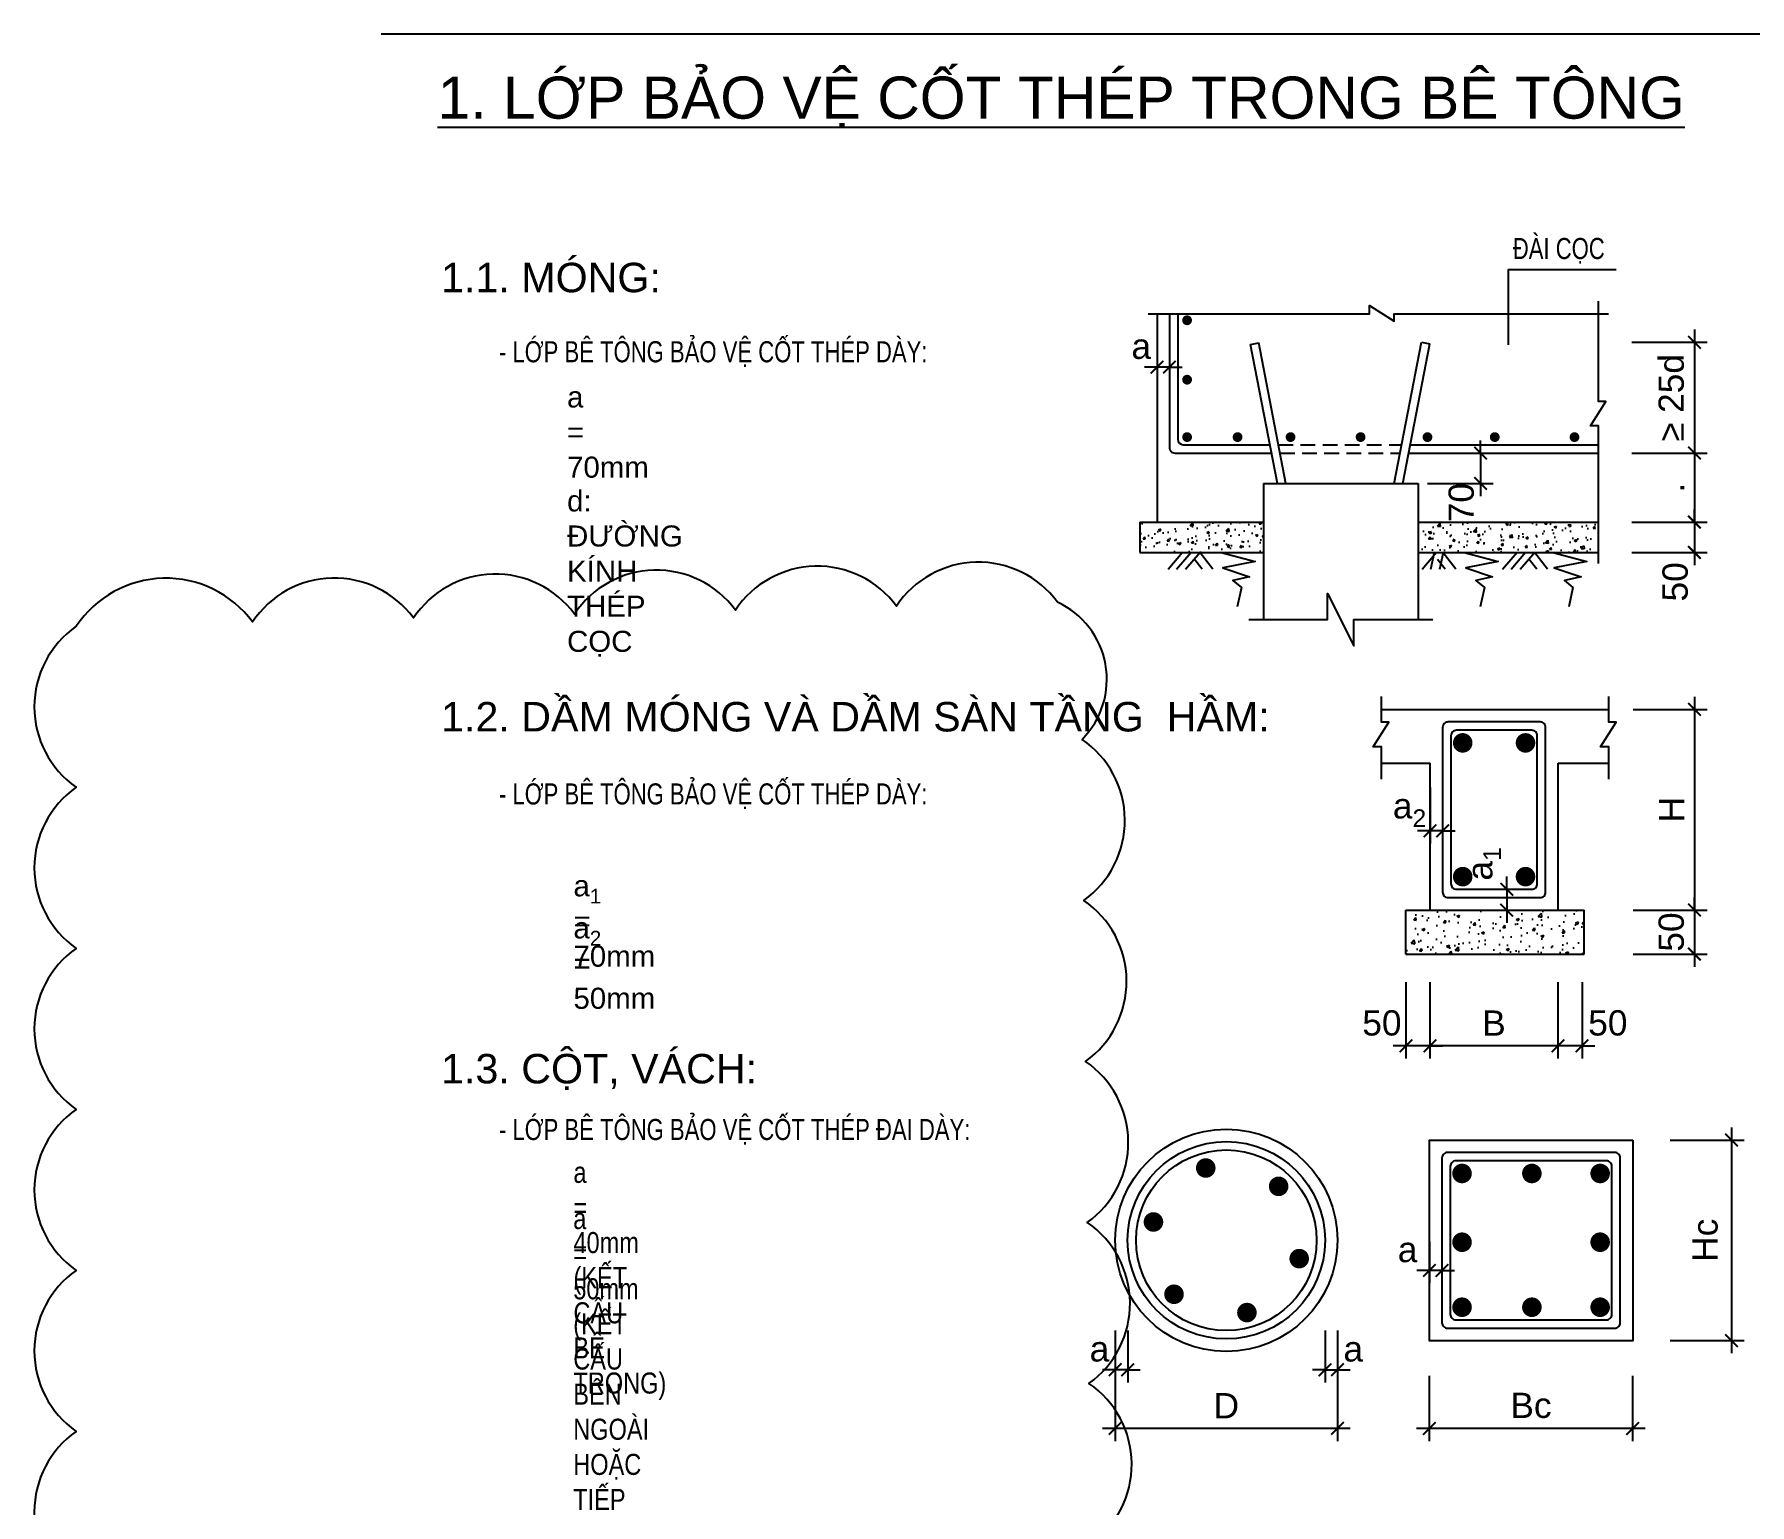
# Model space of a CAD drawing. Header units: millimetres. Extents: x -241424 to 696054, y -125618 to 93710.
# Drawn here: x 10208 to 30565, y 37665 to 55115 of the extents above; entities that cross this region are included whole.
import ezdxf
from ezdxf.enums import TextEntityAlignment as Align

# ---------------------------------------------------------------- set-up
doc = ezdxf.new("R2010")
doc.units = ezdxf.units.MM
doc.header["$LTSCALE"] = 7
doc.header["$PDMODE"] = 3
doc.linetypes.add('HIDDEN', pattern=[0.375, 0.25, -0.125])
doc.layers.get('0').update_dxf_attribs({"linetype": 'CONTINUOUS'})
doc.layers.get('Defpoints').update_dxf_attribs({"color": 6, "linetype": 'CONTINUOUS'})
for name, color, linetype in [('CDC_02_DIM', 1, 'CONTINUOUS'), ('CDC_03_BORDER', 3, 'CONTINUOUS'), ('CDC_05_STEEL', 4, 'CONTINUOUS'), ('CDC_06_TEXT', 2, 'CONTINUOUS'), ('CDC_10_HATCH', 251, 'CONTINUOUS'), ('CDC_11_NOTE', 8, 'CONTINUOUS')]:
    doc.layers.add(name, color=color, linetype=linetype)
doc.styles.add('ARIAL', font='arial.ttf')
doc.dimstyles.new('DIM1-25', dxfattribs={"dimscale": 1.2, "dimtxt": 250, "dimasz": 125, "dimexe": 125, "dimexo": 0.06, "dimgap": 100, "dimtad": 1, "dimdec": 0, "dimzin": 0, "dimdsep": 46, "dimtxsty": 'ARIAL', "dimblk": 'ARCHTICK', "dimcen": 100, "dimdle": 125, "dimclrd": 256, "dimclre": 1, "dimclrt": 2, "dimadec": 0, "dimazin": 0, "dimtfac": 1, "dimtdec": 0, "dimtix": 1, "dimtmove": 2, "dimatfit": 0, "dimfxl": 1, "dimtolj": 1, "dimtzin": 0, "dimarcsym": 0})

# ---------------------------------------------------------------- blocks, each defined once
blk = doc.blocks.new('_ArchTick')
at = {"color": 0, "linetype": 'ByBlock', "const_width": 0.15}
blk.add_lwpolyline([(-0.5, -0.5), (0.5, 0.5)], dxfattribs=at)
blk = doc.blocks.new('*D96')
at = {"layer": 'CDC_02_DIM', "lineweight": -2, "transparency": 16777216}
blk.add_line((29909, 47253), (29909, 44572), dxfattribs=at)
at = {"layer": 'CDC_02_DIM', "color": 1, "lineweight": -2, "transparency": 16777216}
for p, q in [((29181, 47103), (30059, 47103)), ((29181, 44722), (30059, 44722))]:
    blk.add_line(p, q, dxfattribs=at)
at = {"layer": 'Defpoints', "color": 0, "transparency": 16777216}
for p in [(29181, 47103), (29181, 44722), (29909, 44722)]:
    blk.add_point(p, dxfattribs=at)
at = {"layer": 'CDC_02_DIM', "lineweight": -2, "transparency": 16777216, "xscale": 150, "yscale": 150, "zscale": 150}
for p, rotation in [((29909, 47103), 90), ((29909, 44722), 270)]:
    blk.add_blockref('_ArchTick', p, dxfattribs=dict(at, rotation=rotation))
at = {"layer": 'CDC_02_DIM', "color": 2, "transparency": 16777216, "insert": (29639, 45913), "char_height": 300, "attachment_point": 5, "rotation": 90, "style": 'ARIAL'}
blk.add_mtext('\\A1;H', dxfattribs=at)
blk = doc.blocks.new('*D97')
at = {"layer": 'CDC_02_DIM', "color": 1, "lineweight": -2, "transparency": 16777216}
for p, q in [((23035, 39731), (23035, 38420)), ((25673, 39731), (25673, 38420))]:
    blk.add_line(p, q, dxfattribs=at)
at = {"layer": 'CDC_02_DIM', "lineweight": -2, "transparency": 16777216}
blk.add_line((25823, 38570), (22885, 38570), dxfattribs=at)
at = {"layer": 'Defpoints', "color": 0, "transparency": 16777216}
for p in [(23035, 39731), (25673, 39731), (23035, 38570)]:
    blk.add_point(p, dxfattribs=at)
at = {"layer": 'CDC_02_DIM', "lineweight": -2, "transparency": 16777216, "xscale": 150, "yscale": 150, "zscale": 150, "rotation": 180}
blk.add_blockref('_ArchTick', (23035, 38570), dxfattribs=at)
at = {"layer": 'CDC_02_DIM', "lineweight": -2, "transparency": 16777216, "xscale": 150, "yscale": 150, "zscale": 150}
blk.add_blockref('_ArchTick', (25673, 38570), dxfattribs=at)
at = {"layer": 'CDC_02_DIM', "color": 2, "transparency": 16777216, "insert": (24354, 38840), "char_height": 300, "attachment_point": 5, "style": 'ARIAL'}
blk.add_mtext('\\A1;D', dxfattribs=at)
blk = doc.blocks.new('*D98')
at = {"layer": 'CDC_02_DIM', "color": 1, "lineweight": -2, "transparency": 16777216}
for p, q in [((23035, 39731), (23035, 39116)), ((23183, 39731), (23183, 39116))]:
    blk.add_line(p, q, dxfattribs=at)
at = {"layer": 'CDC_02_DIM', "lineweight": -2, "transparency": 16777216}
for p, q in [((23035, 39266), (22885, 39266)), ((23183, 39266), (23035, 39266)), ((23183, 39266), (23333, 39266))]:
    blk.add_line(p, q, dxfattribs=at)
at = {"layer": 'Defpoints', "color": 0, "transparency": 16777216}
for p in [(23035, 39731), (23183, 39731), (23035, 39266)]:
    blk.add_point(p, dxfattribs=at)
at = {"layer": 'CDC_02_DIM', "lineweight": -2, "transparency": 16777216, "xscale": 150, "yscale": 150, "zscale": 150}
blk.add_blockref('_ArchTick', (23035, 39266), dxfattribs=at)
at = {"layer": 'CDC_02_DIM', "lineweight": -2, "transparency": 16777216, "xscale": 150, "yscale": 150, "zscale": 150, "rotation": 180}
blk.add_blockref('_ArchTick', (23183, 39266), dxfattribs=at)
at = {"layer": 'CDC_02_DIM', "color": 2, "transparency": 16777216, "insert": (22848, 39512), "char_height": 300, "attachment_point": 5, "style": 'ARIAL'}
blk.add_mtext('\\A1;a', dxfattribs=at)
blk = doc.blocks.new('*D99')
at = {"layer": 'CDC_02_DIM', "color": 1, "lineweight": -2, "transparency": 16777216}
for p, q in [((26762, 39195), (26762, 38420)), ((29175, 39195), (29175, 38420))]:
    blk.add_line(p, q, dxfattribs=at)
at = {"layer": 'CDC_02_DIM', "lineweight": -2, "transparency": 16777216}
blk.add_line((29325, 38570), (26612, 38570), dxfattribs=at)
at = {"layer": 'Defpoints', "color": 0, "transparency": 16777216}
for p in [(26762, 39195), (29175, 39195), (26762, 38570)]:
    blk.add_point(p, dxfattribs=at)
at = {"layer": 'CDC_02_DIM', "lineweight": -2, "transparency": 16777216, "xscale": 150, "yscale": 150, "zscale": 150, "rotation": 180}
blk.add_blockref('_ArchTick', (26762, 38570), dxfattribs=at)
at = {"layer": 'CDC_02_DIM', "lineweight": -2, "transparency": 16777216, "xscale": 150, "yscale": 150, "zscale": 150}
blk.add_blockref('_ArchTick', (29175, 38570), dxfattribs=at)
at = {"layer": 'CDC_02_DIM', "color": 2, "transparency": 16777216, "insert": (27969, 38842), "char_height": 300, "attachment_point": 5, "style": 'ARIAL'}
blk.add_mtext('\\A1;Bc', dxfattribs=at)
blk = doc.blocks.new('*D100')
at = {"layer": 'CDC_02_DIM', "color": 1, "lineweight": -2, "transparency": 16777216}
for p, q in [((25525, 39731), (25525, 39116)), ((25673, 39731), (25673, 39116))]:
    blk.add_line(p, q, dxfattribs=at)
at = {"layer": 'CDC_02_DIM', "lineweight": -2, "transparency": 16777216}
for p, q in [((25525, 39266), (25375, 39266)), ((25525, 39266), (25673, 39266)), ((25673, 39266), (25823, 39266))]:
    blk.add_line(p, q, dxfattribs=at)
at = {"layer": 'Defpoints', "color": 0, "transparency": 16777216}
for p in [(25525, 39731), (25673, 39731), (25673, 39266)]:
    blk.add_point(p, dxfattribs=at)
at = {"layer": 'CDC_02_DIM', "lineweight": -2, "transparency": 16777216, "xscale": 150, "yscale": 150, "zscale": 150}
blk.add_blockref('_ArchTick', (25525, 39266), dxfattribs=at)
at = {"layer": 'CDC_02_DIM', "lineweight": -2, "transparency": 16777216, "xscale": 150, "yscale": 150, "zscale": 150, "rotation": 180}
blk.add_blockref('_ArchTick', (25673, 39266), dxfattribs=at)
at = {"layer": 'CDC_02_DIM', "color": 2, "transparency": 16777216, "insert": (25860, 39512), "char_height": 300, "attachment_point": 5, "style": 'ARIAL'}
blk.add_mtext('\\A1;a', dxfattribs=at)
blk = doc.blocks.new('*D101')
at = {"layer": 'CDC_02_DIM', "color": 1, "lineweight": -2, "transparency": 16777216}
for p, q in [((26764, 40788), (26764, 40295)), ((26912, 40802), (26912, 40295))]:
    blk.add_line(p, q, dxfattribs=at)
at = {"layer": 'CDC_02_DIM', "lineweight": -2, "transparency": 16777216}
for p, q in [((26764, 40445), (26614, 40445)), ((26912, 40445), (26764, 40445)), ((26912, 40445), (27062, 40445))]:
    blk.add_line(p, q, dxfattribs=at)
at = {"layer": 'Defpoints', "color": 0, "transparency": 16777216}
for p in [(26764, 40788), (26912, 40802), (26764, 40445)]:
    blk.add_point(p, dxfattribs=at)
at = {"layer": 'CDC_02_DIM', "lineweight": -2, "transparency": 16777216, "xscale": 150, "yscale": 150, "zscale": 150}
blk.add_blockref('_ArchTick', (26764, 40445), dxfattribs=at)
at = {"layer": 'CDC_02_DIM', "lineweight": -2, "transparency": 16777216, "xscale": 150, "yscale": 150, "zscale": 150, "rotation": 180}
blk.add_blockref('_ArchTick', (26912, 40445), dxfattribs=at)
at = {"layer": 'CDC_02_DIM', "color": 2, "transparency": 16777216, "insert": (26505, 40691), "char_height": 300, "attachment_point": 5, "style": 'ARIAL'}
blk.add_mtext('\\A1;a', dxfattribs=at)
blk = doc.blocks.new('*D102')
at = {"layer": 'CDC_02_DIM', "lineweight": -2, "transparency": 16777216}
blk.add_line((30348, 42143), (30348, 39462), dxfattribs=at)
at = {"layer": 'CDC_02_DIM', "color": 1, "lineweight": -2, "transparency": 16777216}
for p, q in [((29620, 41993), (30498, 41993)), ((29620, 39612), (30498, 39612))]:
    blk.add_line(p, q, dxfattribs=at)
at = {"layer": 'Defpoints', "color": 0, "transparency": 16777216}
for p in [(29620, 41993), (29620, 39612), (30348, 39612)]:
    blk.add_point(p, dxfattribs=at)
at = {"layer": 'CDC_02_DIM', "lineweight": -2, "transparency": 16777216, "xscale": 150, "yscale": 150, "zscale": 150}
for p, rotation in [((30348, 41993), 90), ((30348, 39612), 270)]:
    blk.add_blockref('_ArchTick', p, dxfattribs=dict(at, rotation=rotation))
at = {"layer": 'CDC_02_DIM', "color": 2, "transparency": 16777216, "insert": (30036, 40803), "char_height": 300, "attachment_point": 5, "rotation": 90, "style": 'ARIAL'}
blk.add_mtext('\\A1;Hc', dxfattribs=at)
blk = doc.blocks.new('*D103')
at = {"layer": 'CDC_02_DIM', "color": 1, "lineweight": -2, "transparency": 16777216}
for p, q in [((26770, 43868), (26770, 42961)), ((28289, 43868), (28289, 42961))]:
    blk.add_line(p, q, dxfattribs=at)
at = {"layer": 'CDC_02_DIM', "lineweight": -2, "transparency": 16777216}
blk.add_line((28439, 43111), (26620, 43111), dxfattribs=at)
at = {"layer": 'Defpoints', "color": 0, "transparency": 16777216}
for p in [(26770, 43868), (28289, 43868), (26770, 43111)]:
    blk.add_point(p, dxfattribs=at)
at = {"layer": 'CDC_02_DIM', "lineweight": -2, "transparency": 16777216, "xscale": 150, "yscale": 150, "zscale": 150, "rotation": 180}
blk.add_blockref('_ArchTick', (26770, 43111), dxfattribs=at)
at = {"layer": 'CDC_02_DIM', "lineweight": -2, "transparency": 16777216, "xscale": 150, "yscale": 150, "zscale": 150}
blk.add_blockref('_ArchTick', (28289, 43111), dxfattribs=at)
at = {"layer": 'CDC_02_DIM', "color": 2, "transparency": 16777216, "insert": (27530, 43381), "char_height": 300, "attachment_point": 5, "style": 'ARIAL'}
blk.add_mtext('\\A1;B', dxfattribs=at)
blk = doc.blocks.new('*D104')
at = {"layer": 'CDC_02_DIM', "color": 1, "lineweight": -2, "transparency": 16777216}
for p, q in [((26485, 43868), (26485, 42961)), ((26770, 43868), (26770, 42961))]:
    blk.add_line(p, q, dxfattribs=at)
at = {"layer": 'CDC_02_DIM', "lineweight": -2, "transparency": 16777216}
for p, q in [((26485, 43111), (26335, 43111)), ((26770, 43111), (26485, 43111)), ((26770, 43111), (26920, 43111))]:
    blk.add_line(p, q, dxfattribs=at)
at = {"layer": 'Defpoints', "color": 0, "transparency": 16777216}
for p in [(26485, 43868), (26770, 43868), (26485, 43111)]:
    blk.add_point(p, dxfattribs=at)
at = {"layer": 'CDC_02_DIM', "lineweight": -2, "transparency": 16777216, "xscale": 150, "yscale": 150, "zscale": 150}
blk.add_blockref('_ArchTick', (26485, 43111), dxfattribs=at)
at = {"layer": 'CDC_02_DIM', "lineweight": -2, "transparency": 16777216, "xscale": 150, "yscale": 150, "zscale": 150, "rotation": 180}
blk.add_blockref('_ArchTick', (26770, 43111), dxfattribs=at)
at = {"layer": 'CDC_02_DIM', "color": 2, "transparency": 16777216, "insert": (26200, 43381), "char_height": 300, "attachment_point": 5, "style": 'ARIAL'}
blk.add_mtext('\\A1;50', dxfattribs=at)
blk = doc.blocks.new('*D105')
at = {"layer": 'CDC_02_DIM', "color": 1, "lineweight": -2, "transparency": 16777216}
for p, q in [((26772, 46175), (26772, 45512)), ((26920, 46175), (26920, 45512))]:
    blk.add_line(p, q, dxfattribs=at)
at = {"layer": 'CDC_02_DIM', "lineweight": -2, "transparency": 16777216}
for p, q in [((26772, 45662), (26622, 45662)), ((26920, 45662), (26772, 45662)), ((26920, 45662), (27070, 45662))]:
    blk.add_line(p, q, dxfattribs=at)
at = {"layer": 'Defpoints', "color": 0, "transparency": 16777216}
for p in [(26772, 46175), (26920, 46175), (26772, 45662)]:
    blk.add_point(p, dxfattribs=at)
at = {"layer": 'CDC_02_DIM', "lineweight": -2, "transparency": 16777216, "xscale": 150, "yscale": 150, "zscale": 150}
blk.add_blockref('_ArchTick', (26772, 45662), dxfattribs=at)
at = {"layer": 'CDC_02_DIM', "lineweight": -2, "transparency": 16777216, "xscale": 150, "yscale": 150, "zscale": 150, "rotation": 180}
blk.add_blockref('_ArchTick', (26920, 45662), dxfattribs=at)
at = {"layer": 'CDC_02_DIM', "color": 2, "transparency": 16777216, "insert": (26528, 45908), "char_height": 300, "attachment_point": 5, "style": 'ARIAL'}
blk.add_mtext('\\A1;a{\\H0.7x;\\S^ 2;}', dxfattribs=at)
blk = doc.blocks.new('*D106')
at = {"layer": 'CDC_02_DIM', "lineweight": -2, "transparency": 16777216}
for p, q in [((29909, 44722), (29909, 44872)), ((29909, 44722), (29909, 44199)), ((29909, 44199), (29909, 44049))]:
    blk.add_line(p, q, dxfattribs=at)
at = {"layer": 'CDC_02_DIM', "color": 1, "lineweight": -2, "transparency": 16777216}
for p, q in [((29181, 44722), (30059, 44722)), ((29181, 44199), (30059, 44199))]:
    blk.add_line(p, q, dxfattribs=at)
at = {"layer": 'Defpoints', "color": 0, "transparency": 16777216}
for p in [(29181, 44722), (29181, 44199), (29909, 44199)]:
    blk.add_point(p, dxfattribs=at)
at = {"layer": 'CDC_02_DIM', "lineweight": -2, "transparency": 16777216, "xscale": 150, "yscale": 150, "zscale": 150}
for p, rotation in [((29909, 44722), 270), ((29909, 44199), 90)]:
    blk.add_blockref('_ArchTick', p, dxfattribs=dict(at, rotation=rotation))
at = {"layer": 'CDC_02_DIM', "color": 2, "transparency": 16777216, "insert": (29635, 44461), "char_height": 300, "attachment_point": 5, "rotation": 90, "style": 'ARIAL'}
blk.add_mtext('\\A1;50', dxfattribs=at)
blk = doc.blocks.new('*D107')
at = {"layer": 'CDC_02_DIM', "color": 1, "lineweight": -2, "transparency": 16777216}
for p, q in [((28289, 43868), (28289, 42961)), ((28575, 43868), (28575, 42961))]:
    blk.add_line(p, q, dxfattribs=at)
at = {"layer": 'CDC_02_DIM', "lineweight": -2, "transparency": 16777216}
for p, q in [((28289, 43111), (28139, 43111)), ((28575, 43111), (28289, 43111)), ((28575, 43111), (28725, 43111))]:
    blk.add_line(p, q, dxfattribs=at)
at = {"layer": 'Defpoints', "color": 0, "transparency": 16777216}
for p in [(28289, 43868), (28575, 43868), (28289, 43111)]:
    blk.add_point(p, dxfattribs=at)
at = {"layer": 'CDC_02_DIM', "lineweight": -2, "transparency": 16777216, "xscale": 150, "yscale": 150, "zscale": 150}
blk.add_blockref('_ArchTick', (28289, 43111), dxfattribs=at)
at = {"layer": 'CDC_02_DIM', "lineweight": -2, "transparency": 16777216, "xscale": 150, "yscale": 150, "zscale": 150, "rotation": 180}
blk.add_blockref('_ArchTick', (28575, 43111), dxfattribs=at)
at = {"layer": 'CDC_02_DIM', "color": 2, "transparency": 16777216, "insert": (28881, 43381), "char_height": 300, "attachment_point": 5, "style": 'ARIAL'}
blk.add_mtext('\\A1;50', dxfattribs=at)
blk = doc.blocks.new('*D108')
at = {"layer": 'CDC_02_DIM', "lineweight": -2, "transparency": 16777216}
for p, q in [((27682, 44969), (27682, 45119)), ((27682, 44969), (27682, 44721)), ((27682, 44721), (27682, 44571))]:
    blk.add_line(p, q, dxfattribs=at)
at = {"layer": 'CDC_02_DIM', "color": 1, "lineweight": -2, "transparency": 16777216}
for p, q in [((27647, 44969), (27832, 44969)), ((27647, 44721), (27832, 44721))]:
    blk.add_line(p, q, dxfattribs=at)
at = {"layer": 'Defpoints', "color": 0, "transparency": 16777216}
for p in [(27646, 44969), (27646, 44721), (27682, 44721)]:
    blk.add_point(p, dxfattribs=at)
at = {"layer": 'CDC_02_DIM', "lineweight": -2, "transparency": 16777216, "xscale": 150, "yscale": 150, "zscale": 150}
for p, rotation in [((27682, 44969), 270), ((27682, 44721), 90)]:
    blk.add_blockref('_ArchTick', p, dxfattribs=dict(at, rotation=rotation))
at = {"layer": 'CDC_02_DIM', "color": 2, "transparency": 16777216, "insert": (27412, 45270), "char_height": 300, "attachment_point": 5, "rotation": 90, "style": 'ARIAL'}
blk.add_mtext('\\A1;a{\\H0.7x;\\S^ 1;}', dxfattribs=at)
blk = doc.blocks.new('*D111')
at = {"layer": 'CDC_02_DIM', "lineweight": -2, "transparency": 16777216}
blk.add_line((29909, 51610), (29909, 49995), dxfattribs=at)
at = {"layer": 'CDC_02_DIM', "color": 1, "lineweight": -2, "transparency": 16777216}
for p, q in [((29167, 51460), (30059, 51460)), ((29167, 50145), (30059, 50145))]:
    blk.add_line(p, q, dxfattribs=at)
at = {"layer": 'Defpoints', "color": 0, "transparency": 16777216}
for p in [(29167, 51460), (29167, 50145), (29909, 50145)]:
    blk.add_point(p, dxfattribs=at)
at = {"layer": 'CDC_02_DIM', "lineweight": -2, "transparency": 16777216, "xscale": 150, "yscale": 150, "zscale": 150}
for p, rotation in [((29909, 51460), 90), ((29909, 50145), 270)]:
    blk.add_blockref('_ArchTick', p, dxfattribs=dict(at, rotation=rotation))
at = {"layer": 'CDC_02_DIM', "color": 2, "transparency": 16777216, "insert": (29635, 50803), "char_height": 300, "attachment_point": 5, "rotation": 90, "style": 'ARIAL'}
blk.add_mtext('\\A1;{\\fSymbol|b0|i0|c2|p18;³} 25d', dxfattribs=at)
blk = doc.blocks.new('*D112')
at = {"layer": 'CDC_02_DIM', "lineweight": -2, "transparency": 16777216}
blk.add_line((29909, 50295), (29909, 49176), dxfattribs=at)
at = {"layer": 'CDC_02_DIM', "color": 1, "lineweight": -2, "transparency": 16777216}
for p, q in [((29167, 50145), (30059, 50145)), ((29167, 49326), (30059, 49326))]:
    blk.add_line(p, q, dxfattribs=at)
at = {"layer": 'Defpoints', "color": 0, "transparency": 16777216}
for p in [(29167, 50145), (29167, 49326), (29909, 49326)]:
    blk.add_point(p, dxfattribs=at)
at = {"layer": 'CDC_02_DIM', "lineweight": -2, "transparency": 16777216, "xscale": 150, "yscale": 150, "zscale": 150}
for p, rotation in [((29909, 50145), 90), ((29909, 49326), 270)]:
    blk.add_blockref('_ArchTick', p, dxfattribs=dict(at, rotation=rotation))
at = {"layer": 'CDC_02_DIM', "color": 2, "transparency": 16777216, "insert": (29639, 49736), "char_height": 300, "attachment_point": 5, "rotation": 90, "style": 'ARIAL'}
blk.add_mtext('\\A1;.', dxfattribs=at)
blk = doc.blocks.new('*D113')
at = {"layer": 'CDC_02_DIM', "color": 1, "lineweight": -2, "transparency": 16777216}
for p, q in [((23531, 51358), (23531, 51015)), ((23679, 51358), (23679, 51015))]:
    blk.add_line(p, q, dxfattribs=at)
at = {"layer": 'CDC_02_DIM', "lineweight": -2, "transparency": 16777216}
for p, q in [((23531, 51165), (23381, 51165)), ((23679, 51165), (23531, 51165)), ((23679, 51165), (23829, 51165))]:
    blk.add_line(p, q, dxfattribs=at)
at = {"layer": 'Defpoints', "color": 0, "transparency": 16777216}
for p in [(23531, 51359), (23679, 51359), (23531, 51165)]:
    blk.add_point(p, dxfattribs=at)
at = {"layer": 'CDC_02_DIM', "lineweight": -2, "transparency": 16777216, "xscale": 150, "yscale": 150, "zscale": 150}
blk.add_blockref('_ArchTick', (23531, 51165), dxfattribs=at)
at = {"layer": 'CDC_02_DIM', "lineweight": -2, "transparency": 16777216, "xscale": 150, "yscale": 150, "zscale": 150, "rotation": 180}
blk.add_blockref('_ArchTick', (23679, 51165), dxfattribs=at)
at = {"layer": 'CDC_02_DIM', "color": 2, "transparency": 16777216, "insert": (23344, 51411), "char_height": 300, "attachment_point": 5, "style": 'ARIAL'}
blk.add_mtext('\\A1;a', dxfattribs=at)
blk = doc.blocks.new('*D114')
at = {"layer": 'CDC_02_DIM', "lineweight": -2, "transparency": 16777216}
for p, q in [((29909, 49326), (29909, 49476)), ((29909, 49326), (29909, 48966)), ((29909, 48966), (29909, 48816))]:
    blk.add_line(p, q, dxfattribs=at)
at = {"layer": 'CDC_02_DIM', "color": 1, "lineweight": -2, "transparency": 16777216}
for p, q in [((29167, 49326), (30059, 49326)), ((29167, 48966), (30059, 48966))]:
    blk.add_line(p, q, dxfattribs=at)
at = {"layer": 'Defpoints', "color": 0, "transparency": 16777216}
for p in [(29167, 49326), (29167, 48966), (29909, 48966)]:
    blk.add_point(p, dxfattribs=at)
at = {"layer": 'CDC_02_DIM', "lineweight": -2, "transparency": 16777216, "xscale": 150, "yscale": 150, "zscale": 150}
for p, rotation in [((29909, 49326), 270), ((29909, 48966), 90)]:
    blk.add_blockref('_ArchTick', p, dxfattribs=dict(at, rotation=rotation))
at = {"layer": 'CDC_02_DIM', "color": 2, "transparency": 16777216, "insert": (29681, 48617), "char_height": 300, "attachment_point": 5, "rotation": 90, "style": 'ARIAL'}
blk.add_mtext('\\A1;50', dxfattribs=at)
blk = doc.blocks.new('*D570')
at = {"layer": 'CDC_02_DIM', "lineweight": -2, "transparency": 16777216}
for p, q in [((27371, 50145), (27371, 50295)), ((27371, 50145), (27371, 49785)), ((27371, 49785), (27371, 49635))]:
    blk.add_line(p, q, dxfattribs=at)
at = {"layer": 'CDC_02_DIM', "color": 1, "lineweight": -2, "transparency": 16777216}
for p, q in [((26741, 50145), (27521, 50145)), ((26741, 49785), (27521, 49785))]:
    blk.add_line(p, q, dxfattribs=at)
at = {"layer": 'Defpoints', "color": 0, "transparency": 16777216}
for p in [(26741, 50145), (26741, 49785), (27371, 49785)]:
    blk.add_point(p, dxfattribs=at)
at = {"layer": 'CDC_02_DIM', "lineweight": -2, "transparency": 16777216, "xscale": 150, "yscale": 150, "zscale": 150}
for p, rotation in [((27371, 50145), 270), ((27371, 49785), 90)]:
    blk.add_blockref('_ArchTick', p, dxfattribs=dict(at, rotation=rotation))
at = {"layer": 'CDC_02_DIM', "color": 2, "transparency": 16777216, "insert": (27143, 49557), "char_height": 300, "attachment_point": 5, "rotation": 90, "style": 'ARIAL'}
blk.add_mtext('\\A1;70', dxfattribs=at)

msp = doc.modelspace()

# ---------------------------------------------------------------- hatches: boundary and pattern name
at = {"layer": 'CDC_10_HATCH'}
h = msp.add_hatch(dxfattribs=at)
h.set_pattern_fill('AR-CONC', color=256, scale=40, style=0)
h.set_pattern_definition([(50, (-1651098.8, -830679.9), (286.904073, -25.100854), [30, -330]), (355, (-1651098.8, -830679.9), (-55.500533, 300.876853), [24, -264]), (100.4514, (-1651074.9, -830682), (231.403753, 275.775817), [25.496076, -280.456845]), (46.1842, (-1651098.8, -830599.9), (426.89642, -66.207606), [45, -495]), (96.6356, (-1651063.23, -830605.42), (373.86508, 389.64715), [38.24412, -420.6852]), (351.1842, (-1651098.8, -830599.9), (373.86478, 389.64744), [36, -396]), (21, (-1651058.8, -830619.9), (238.76282, -161.047556), [30, -330]), (326, (-1651058.8, -830619.9), (97.326133, 290.06002), [24, -264]), (71.4514, (-1651038.9, -830633.33), (336.08905, 129.0122), [25.496076, -280.456845]), (37.5, (-1651098.81, -830679.91), (4.863942, 133.1575415), [0, -260.8, 0, -268, 0, -265]), (7.5, (-1651098.8, -830679.9), (105.227815, 157.764685), [0, -152.8, 0, -254.8, 0, -101]), (327.5, (-1651188.01, -830679.9), (213.5289745, -9.0219487), [0, -100, 0, -312, 0, -414]), (317.5, (-1651228, -830679.9), (233.274468, 40.041993), [0, -130, 0, -207.2, 0, -294])])
h.paths.add_polyline_path([(24794.8, 49325.9), (23326.7, 49325.9), (23326.7, 48965.7), (24794.8, 48965.7)])
h.paths.add_polyline_path([(28770.5, 49325.9), (26629.2, 49325.9), (26629.2, 48965.7), (28770.5, 48965.7)])
h = msp.add_hatch(dxfattribs=at)
h.set_pattern_fill('AR-CONC', color=256, scale=1.933578, style=0)
h.set_pattern_definition([(50, (12687.17, -338.03), (352.2683, -30.8195), [36.8347, -405.1813]), (355, (12687.17, -338.03), (-68.1448, 369.423), [29.4677, -324.145]), (100.451, (12716.53, -340.6), (284.1248, 338.6018), [31.3046, -344.351]), (46.1842, (12687.17, -239.8), (524.1525, -81.292), [55.252, -607.772]), (96.6356, (12730.85, -246.6), (459.0397, 478.4167), [46.957, -516.5264]), (351.184, (12687.2, -239.8), (459.0404, 478.416), [44.2016, -486.2176]), (21, (12736.3, -264.36), (293.1592, -197.7384), [36.8347, -405.1813]), (326, (12736.3, -264.36), (119.499, 356.1418), [29.4677, -324.145]), (71.4514, (12760.7, -280.84), (412.6575, 158.4043), [31.3046, -344.351]), (37.5, (12687.17, -338.03), (5.97206, 163.4938), [0, -320.216, 0, -329.05635, 0, -325.3729]), (7.5, (12687.17, -338.03), (129.20105, 193.707), [0, -187.6112, 0, -312.8491, 0, -124.01004]), (327.5, (12577.65, -338.03), (262.17503, -11.07697), [0, -122.7822, 0, -383.0805, 0, -508.3184]), (317.5, (12528.54, -338.03), (286.4194, 49.1641), [0, -159.6169, 0, -254.4048, 0, -360.9797])])
h.paths.add_polyline_path([(28602.1, 44198), (28602.1, 44721.3), (26484.6, 44721.3), (26484.6, 44198)])

# ---------------------------------------------------------------- linework, layer by layer
at = {"layer": 'CDC_02_DIM'}
for points in [[(24620.5, 48168.9), (25556.1, 48168.9), (25556.1, 48480.7), (25867.9, 47857), (25867.9, 48168.9), (26803.5, 48168.9)], [(26194.5, 46274.3), (26194.5, 46660.2), (26098.1, 46660.2), (26281.7, 46951.6), (26194.5, 46951.6), (26194.5, 47254.5)], [(28892.1, 46274.3), (28892.1, 46660.2), (28795.7, 46660.2), (28979.2, 46951.6), (28892.1, 46951.6), (28892.1, 47254.5)]]:
    msp.add_lwpolyline(points, dxfattribs=at)
at = {"layer": 'CDC_03_BORDER'}
for p, q in [((85714, 55115.3), (14326, 55115.3)), ((23531.2, 51798.9), (23531.2, 49325.9)), ((24794.8, 49785.1), (26629.2, 49785.1)), ((24794.8, 49785.1), (24794.8, 48168.9)), ((26629.2, 49785.1), (26629.2, 48168.9)), ((23326.7, 49325.9), (24794.8, 49325.9)), ((23326.7, 49325.9), (23326.7, 48965.7)), ((26629.2, 49325.9), (28770.5, 49325.9)), ((23326.7, 48965.7), (24794.8, 48965.7)), ((26629.2, 48965.7), (28770.5, 48965.7)), ((26194.5, 47103), (28892.1, 47103)), ((26194.5, 46466.8), (26772.1, 46466.8)), ((26772.1, 44721.3), (26772.1, 46466.8)), ((28291.1, 44721.3), (28291.1, 46466.8)), ((28291.1, 46466.8), (28892.1, 46466.8)), ((26484.6, 44721.3), (28602.1, 44721.3)), ((26484.6, 44198), (26484.6, 44721.3)), ((28602.1, 44198), (28602.1, 44721.3)), ((26484.6, 44198), (28602.1, 44198))]:
    msp.add_line(p, q, dxfattribs=at)
for points in [[(28770.5, 48833.9), (28770.5, 50467.5), (28674.1, 50467.5), (28857.6, 50758.9), (28770.5, 50758.9), (28770.5, 51947.7)], [(23426.2, 51798.9), (26053.5, 51798.9), (26053.5, 51895.3), (26345, 51711.8), (26345, 51798.9), (28890.8, 51798.9)]]:
    msp.add_lwpolyline(points, dxfattribs=at)
msp.add_lwpolyline([(29177, 41993), (29177, 39611.3), (26764.2, 39611.3), (26764.2, 41993)], close=True, dxfattribs=at)
msp.add_circle((24353.8, 40802.7), 1319.3, dxfattribs=at)
at = {"layer": 'CDC_05_STEEL'}
for p, q in [((23778.6, 51798.9), (23778.6, 50309.4)), ((24640.6, 51434.5), (24738, 51453.4)), ((24960, 49785.1), (24640.6, 51434.5)), ((25061.1, 49785.1), (24738, 51453.4)), ((26345.4, 49785.1), (26669.7, 51460)), ((26446.5, 49785.1), (26767.2, 51441.1)), ((26669.7, 51460), (26767.2, 51441.1)), ((23843.4, 50244.6), (24871.1, 50244.6)), ((26535.4, 50244.6), (28770.5, 50244.6))]:
    msp.add_line(p, q, dxfattribs=at)
at = {"layer": 'CDC_05_STEEL', "linetype": 'HIDDEN', "ltscale": 100}
msp.add_line((24972.1, 50244.6), (26434.4, 50244.6), dxfattribs=at)
at = {"layer": 'CDC_05_STEEL'}
msp.add_lwpolyline([(23679.4, 51798.9), (23679.4, 50210.8, 0.4142136), (23744.8, 50145.4), (24890.3, 50145.4)], format="xyb", dxfattribs=at)
for points, const_width in [([(23917.2, 51721.2, 1), (23859.2, 51721.2, 1)], 58), ([(23917.2, 51016.4, 1), (23859.2, 51016.4, 1)], 58), ([(23917.2, 50335, 1), (23859.2, 50335, 1)], 58), ([(24516, 50335, 1), (24458, 50335, 1)], 58), ([(25145.1, 50335, 1), (25087.1, 50335, 1)], 58), ([(25976.3, 50335, 1), (25918.3, 50335, 1)], 58), ([(26769.7, 50335, 1), (26711.7, 50335, 1)], 58), ([(27568.1, 50335, 1), (27510.1, 50335, 1)], 58), ([(28514.4, 50335, 1), (28456.4, 50335, 1)], 58), ([(27101, 46705.9, -1), (27217.1, 46705.9, -1)], 116), ([(27962.1, 46705.9, 1), (27846.1, 46705.9, 1)], 116), ([(27101, 45118.5, 1), (27217.1, 45118.5, 1)], 116), ([(27962.1, 45118.5, -1), (27846.1, 45118.5, -1)], 116), ([(24080.6, 41610.2, -1), (24138.6, 41710.7, -1)], 116), ([(24916.6, 41443, -1), (25032.6, 41443, -1)], 116), ([(27093.2, 41595.9, -1), (27209.2, 41595.9, -1)], 116), ([(27921.9, 41595.9, -1), (28038, 41595.9, -1)], 116), ([(28848, 41595.9, 1), (28732, 41595.9, 1)], 116), ([(23517.9, 40969.8, -1), (23459.9, 41070.3, -1)], 116), ([(27093.2, 40779.9, 1), (27209.2, 40779.9, 1)], 116), ([(28848, 40779.9, -1), (28732, 40779.9, -1)], 116), ([(25189.8, 40635.5, -1), (25247.8, 40535, -1)], 116), ([(23791.1, 40162.3, -1), (23675, 40162.3, -1)], 116), ([(27093.2, 40008.5, 1), (27209.2, 40008.5, 1)], 116), ([(27921.9, 40008.5, 1), (28038, 40008.5, 1)], 116), ([(28848, 40008.5, -1), (28732, 40008.5, -1)], 116), ([(24627, 39995.1, -1), (24569, 39894.6, -1)], 116)]:
    msp.add_lwpolyline(points, format="xyb", close=True, dxfattribs=dict(at, const_width=const_width))
at = {"layer": 'CDC_05_STEEL', "linetype": 'HIDDEN', "ltscale": 100}
msp.add_lwpolyline([(24991.4, 50145.4), (26415.1, 50145.4)], dxfattribs=at)
at = {"layer": 'CDC_05_STEEL'}
msp.add_lwpolyline([(26516.2, 50145.4), (28770.5, 50145.4)], dxfattribs=at)
for points in [[(26920.2, 46889.5), (26920.2, 44934.9, 0.4142136), (26985.6, 44869.5), (28077.5, 44869.5, 0.4142136), (28142.9, 44934.9), (28142.9, 46889.5, 0.4142136), (28077.5, 46954.9), (26985.6, 46954.9, 0.4142136)], [(28043.7, 46790.9, 0.4142136), (27978.9, 46855.7), (27084.2, 46855.7, 0.4142136), (27019.4, 46790.9), (27019.4, 45033.5, 0.4142136), (27084.2, 44968.7), (27978.9, 44968.7, 0.4142136), (28043.7, 45033.5)], [(26912.3, 41779.4), (26912.3, 39824.9, 0.4142136), (26977.8, 39759.4), (28963.4, 39759.4, 0.4142136), (29028.9, 39824.9), (29028.9, 41779.4, 0.4142136), (28963.4, 41844.9), (26977.8, 41844.9, 0.4142136)], [(28929.6, 41680.9, 0.4142136), (28864.8, 41745.7), (27076.3, 41745.7, 0.4142136), (27011.6, 41680.9), (27011.6, 39923.5, 0.4142136), (27076.3, 39858.7), (28864.8, 39858.7, 0.4142136), (28929.6, 39923.5)]]:
    msp.add_lwpolyline(points, format="xyb", close=True, dxfattribs=at)
for radius in [1171.2, 1071.9]:
    msp.add_circle((24353.8, 40802.7), radius, dxfattribs=at)
msp.add_arc((23843.4, 50309.4), 64.8, 180, 270, dxfattribs=at)
at = {"layer": 'CDC_10_HATCH'}
for p, q in [((23834.4, 48965.7), (23661.6, 48762.8)), ((23935.2, 48965.7), (23762.4, 48762.8)), ((24043.1, 48965.7), (23870.4, 48762.8)), ((23976.4, 48887.2), (24066.3, 48771.4)), ((24043.1, 48965.7), (24194, 48771.4)), ((26849.3, 48965.7), (26676.5, 48762.8)), ((26819.1, 48965.7), (26777.3, 48762.8)), ((26860.3, 48887.2), (26950.2, 48771.4)), ((26927.1, 48965.7), (26885.3, 48762.8)), ((26927.1, 48965.7), (27077.9, 48771.4)), ((27804.9, 48965.7), (27632.2, 48762.8)), ((27905.7, 48965.7), (27732.9, 48762.8)), ((28013.7, 48965.7), (27840.9, 48762.8)), ((27946.9, 48887.2), (28036.8, 48771.4)), ((28013.7, 48965.7), (28164.5, 48771.4))]:
    msp.add_line(p, q, dxfattribs=at)
for points in [[(24292.5, 48965.7), (24695.8, 48859.1), (24311.9, 48785.4), (24629.9, 48676.9), (24432.1, 48634.3), (24532.9, 48549.1), (24482.5, 48320.5)], [(27176.4, 48965.7), (27579.7, 48859.1), (27195.8, 48785.4), (27513.8, 48676.9), (27316, 48634.3), (27416.9, 48549.1), (27366.4, 48320.5)], [(28226.7, 48965.7), (28630.1, 48859.1), (28246.1, 48785.4), (28564.1, 48676.9), (28366.3, 48634.3), (28467.2, 48549.1), (28416.8, 48320.5)]]:
    msp.add_lwpolyline(points, dxfattribs=at)
at = {"layer": 'CDC_11_NOTE'}
msp.add_lwpolyline([(28981.2, 52320.5), (27698.8, 52320.5), (27698.8, 51429.1)], dxfattribs=at)
at = {"layer": 'Defpoints'}
msp.add_lwpolyline([(22744.1, 37193.4, 0.5205671), (22723.7, 39104.3, 0.5205671), (22703.3, 41015.1, 0.5205671), (22682.9, 42926, 0.5205671), (22662.6, 44836.9, 0.5205671), (22642.2, 46747.7, 0.5205671), (22349.2, 48376.2, 0.5205671), (20438.8, 48329.2, 0.5205671), (18528.4, 48282.1, 0.5205671), (16618.1, 48235.1, 0.5205671), (14707.7, 48188.1, 0.5205671), (12797.3, 48141, 0.5205671), (10705.2, 48089.5, 0.5205671), (10705.2, 46178.6, 0.5205671), (10705.2, 44267.6, 0.5205671), (10705.2, 42356.6, 0.5205671), (10705.2, 40445.6, 0.5205671), (10705.2, 38534.7, 0.5205671), (10705.2, 36623.7, 0.5205671)], format="xyb", dxfattribs=at)

# ---------------------------------------------------------------- texts
at = {"layer": 'CDC_06_TEXT', "style": 'ARIAL', "width": 0.75}
for s, p in [('ĐÀI CỌC', (27753.3, 52573.2)), ('- LỚP BÊ TÔNG BẢO VỆ CỐT THÉP DÀY:', (15721.9, 51348)), ('- LỚP BÊ TÔNG BẢO VỆ CỐT THÉP DÀY:', (15721.9, 46100.1)), ('- LỚP BÊ TÔNG BẢO VỆ CỐT THÉP ĐAI DÀY:', (15721.9, 42117.9))]:
    msp.add_text(s, height=250, dxfattribs=at).set_placement(p, align=Align.MIDDLE_LEFT)
at = {"layer": 'CDC_06_TEXT', "color": 4, "style": 'ARIAL'}
for s, p in [('1.1. MÓNG:', (15035.3, 52054)), ('1.2. DẦM MÓNG VÀ DẦM SÀN TẦNG  HẦM:', (15035.3, 46841.6)), ('1.3. CỘT, VÁCH:', (15035.3, 42664.6))]:
    msp.add_text(s, height=350, dxfattribs=at).set_placement(p)
at = {"layer": 'CDC_06_TEXT', "color": 4, "insert": (14993.1, 54613.9), "char_height": 500, "width": 15671.929, "attachment_point": 1, "style": 'ARIAL'}
msp.add_mtext('{\\L1. LỚP BẢO VỆ CỐT THÉP TRONG BÊ TÔNG}', dxfattribs=at)
at = {"layer": 'CDC_06_TEXT', "char_height": 250, "width": 0.75, "attachment_point": 1, "style": 'ARIAL'}
for s, insert in [('a = 70mm', (16530.1, 50936.8)), ('d: ĐƯỜNG KÍNH THÉP CỌC', (16530.1, 49703.1)), ('\\A1;a{\\H0.7x;\\S^ 1;} = 70mm', (16606, 45134.9)), ('\\A1;a{\\H0.7x;\\S^ 2;} = 50mm', (16606, 44635.3)), ('\\A1;{\\W0.8;a = 40mm (KẾT CẤU BÊ TRONG)}', (16606, 41734.2)), ('\\A1;{\\W0.8;a = 50mm (KẾT CẤU BÊN NGOÀI HOẶC\\P^I                 TIẾP XÚC TRỰC TIẾP VỚI ĐẤT)}', (16603.7, 41185.7))]:
    msp.add_mtext(s, dxfattribs=dict(at, insert=insert))

# ---------------------------------------------------------------- dimensions: what is measured, and where the dimension line sits
at = {"layer": 'CDC_02_DIM'}
for base, p1, p2, text, picture, middle in [((23531.2, 51165.2), (23679.4, 51358.6), (23531.2, 51358.6), 'a', '*D113', (23344.3, 51410.8)), ((26772.1, 45662.2), (26920.2, 46174.6), (26772.1, 46174.6), 'a{\\H0.7x;\\S^ 2;}', '*D105', (26528.5, 45907.7)), ((26484.6, 43110.6), (26770.1, 43867.9), (26484.6, 43867.9), '50', '*D104', (26200.1, 43380.6)), ((28289.1, 43110.6), (28574.7, 43867.9), (28289.1, 43867.9), '50', '*D107', (28880.6, 43380.6)), ((26764.2, 40445.1), (26912.3, 40802.2), (26764.2, 40787.7), 'a', '*D101', (26505, 40690.6)), ((23034.5, 39266.2), (23182.7, 39730.7), (23034.5, 39730.7), 'a', '*D98', (22847.6, 39511.8))]:
    dim = msp.add_linear_dim(base=base, p1=p1, p2=p2, text=text, dimstyle='DIM1-25', override={"dimtxsty": 'ARIAL'}, dxfattribs=at)
    dim.commit()
    dim.dimension.update_dxf_attribs({"geometry": picture, "text_midpoint": middle, "dimtype": 160})
for base, p1, p2, text, picture, middle in [((29908.6, 50145.4), (29167.2, 51460), (29167.2, 50145.4), '{\\fSymbol|b0|i0|c2|p18;³} 25d', '*D111', (29635.4, 50802.7)), ((29908.6, 49325.9), (29167.2, 50145.4), (29167.2, 49325.9), '.', '*D112', (29638.6, 49735.6)), ((29908.6, 44722.3), (29180.7, 47103), (29180.7, 44722.3), 'H', '*D96', (29638.6, 45912.7)), ((29908.6, 44199), (29180.7, 44722.3), (29180.7, 44199), '50', '*D106', (29635.4, 44460.6))]:
    dim = msp.add_linear_dim(base=base, p1=p1, p2=p2, angle=90, text=text, dimstyle='DIM1-25', override={"dimtxsty": 'ARIAL'}, dxfattribs=at)
    dim.commit()
    dim.dimension.update_dxf_attribs({"geometry": picture, "text_midpoint": middle})
for base, p1, p2, angle, text, picture, middle in [((27370.6, 49785.1), (26740.7, 50145.4), (26740.7, 49785.1), 90, '70', '*D570', (27143, 49557.3)), ((29908.6, 48965.7), (29167.2, 49325.9), (29167.2, 48965.7), 90, '50', '*D114', (29680.9, 48616.8)), ((27682.3, 44721.3), (27646.4, 44968.7), (27646.4, 44721.3), 90, 'a{\\H0.7x;\\S^ 1;}', '*D108', (27412.3, 45270.1)), ((30347.6, 39612.3), (29619.8, 41993), (29619.8, 39612.3), 90, 'Hc', '*D102', (30036.3, 40802.7)), ((25673.1, 39266.2), (25525, 39730.7), (25673.1, 39730.7), 180, 'a', '*D100', (25860.1, 39511.8))]:
    dim = msp.add_linear_dim(base=base, p1=p1, p2=p2, angle=angle, text=text, dimstyle='DIM1-25', override={"dimtxsty": 'ARIAL'}, dxfattribs=at)
    dim.commit()
    dim.dimension.update_dxf_attribs({"geometry": picture, "text_midpoint": middle, "dimtype": 160})
for base, p1, p2, text, picture, middle in [((26770.1, 43110.6), (28289.1, 43867.9), (26770.1, 43867.9), 'B', '*D103', (27529.6, 43380.6)), ((23034.5, 38569.6), (25673.1, 39730.7), (23034.5, 39730.7), 'D', '*D97', (24353.8, 38839.6)), ((26762.3, 38569.6), (29175, 39194.6), (26762.3, 39194.6), 'Bc', '*D99', (27968.6, 38842.1))]:
    dim = msp.add_linear_dim(base=base, p1=p1, p2=p2, text=text, dimstyle='DIM1-25', override={"dimtxsty": 'ARIAL'}, dxfattribs=at)
    dim.commit()
    dim.dimension.update_dxf_attribs({"geometry": picture, "text_midpoint": middle})

doc.saveas('drawing.dxf')
